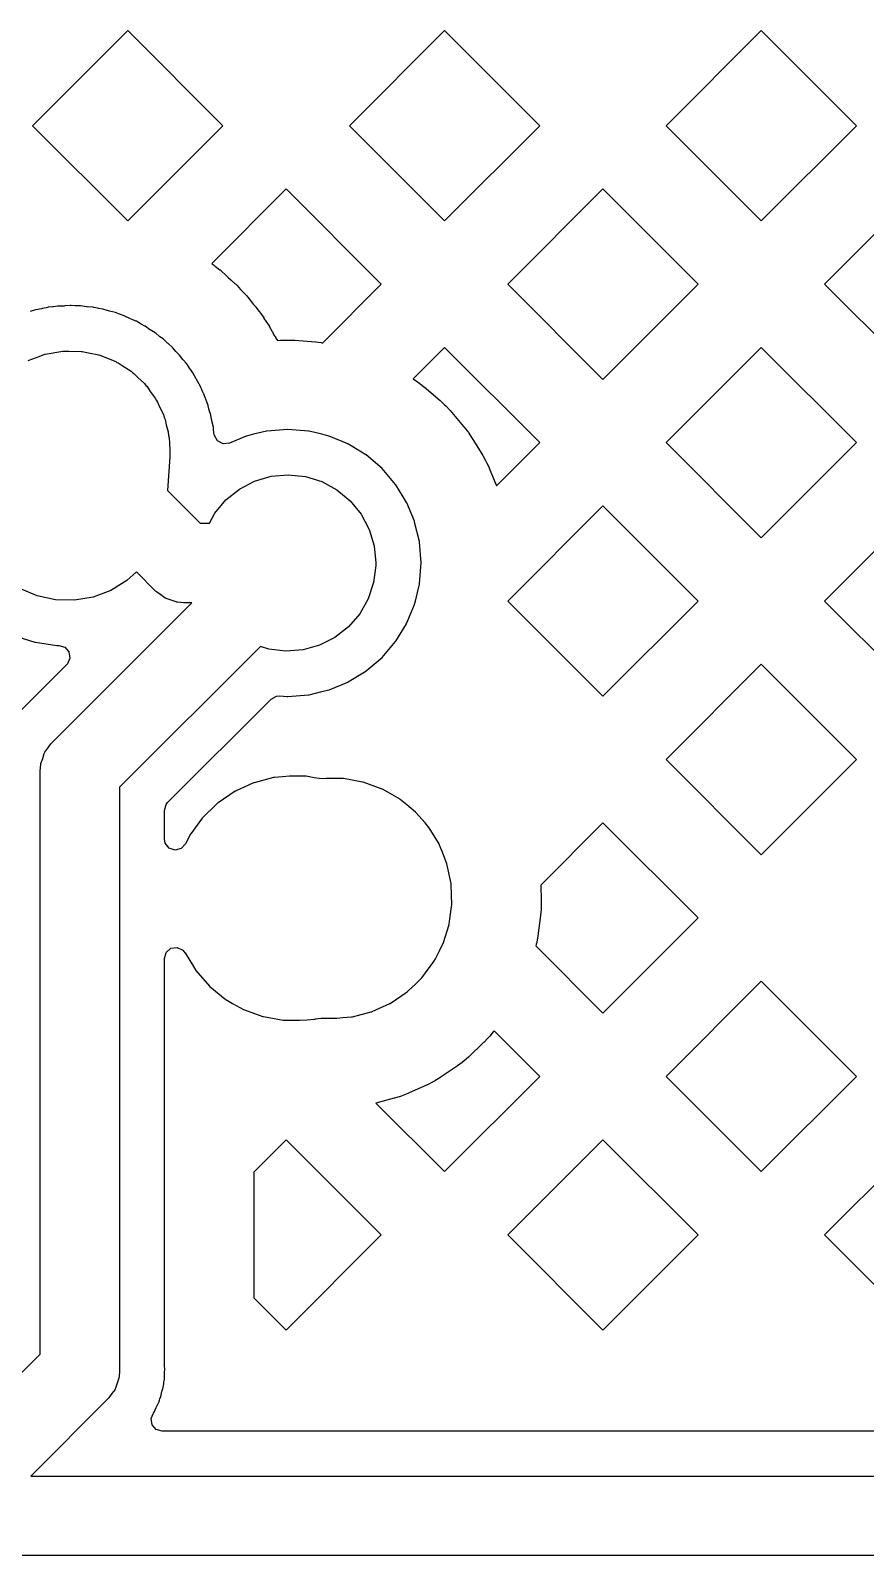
# Model space of a CAD drawing. Extents: x 124.5 to 210, y -114.5 to -26.5.
# Drawn here: x 161.58 to 171.05, y -66.95 to -49.66 of the extents above; entities that cross this region are included whole.
import ezdxf

# ---------------------------------------------------------------- set-up
doc = ezdxf.new("R2010")
doc.units = 0
doc.layers.add('BLACK', color=7, linetype='CONTINUOUS')

msp = doc.modelspace()

# ---------------------------------------------------------------- linework, layer by layer
at = {"layer": 'BLACK', "linetype": 'CONTINUOUS'}
for p, q in [((162.687, -49.6644), (161.608, -50.7434)), ((163.766, -50.7434), (162.687, -49.6644)), ((166.279, -49.6644), (165.2, -50.7434)), ((167.358, -50.7434), (166.279, -49.6644)), ((169.871, -49.6644), (168.792, -50.7434)), ((170.95, -50.7434), (169.871, -49.6644)), ((161.608, -50.7434), (162.687, -51.8225)), ((162.687, -51.8225), (163.766, -50.7434)), ((165.2, -50.7434), (166.279, -51.8225)), ((166.279, -51.8225), (167.358, -50.7434)), ((168.792, -50.7434), (169.871, -51.8225)), ((169.871, -51.8225), (170.95, -50.7434)), ((164.483, -51.4604), (163.639, -52.305)), ((165.562, -52.5395), (164.483, -51.4604)), ((168.075, -51.4604), (166.996, -52.5395)), ((169.154, -52.5395), (168.075, -51.4604)), ((171.667, -51.4604), (170.588, -52.5395)), ((163.639, -52.305), (163.658, -52.3202)), ((163.658, -52.3202), (163.662, -52.3233)), ((163.662, -52.3233), (163.672, -52.332)), ((163.672, -52.332), (163.678, -52.3364)), ((163.678, -52.3364), (163.682, -52.3393)), ((163.682, -52.3393), (163.729, -52.3759)), ((163.729, -52.3759), (163.733, -52.379)), ((163.733, -52.379), (163.748, -52.3917)), ((163.748, -52.3917), (163.752, -52.3949)), ((163.752, -52.3949), (163.796, -52.4351)), ((163.796, -52.4351), (163.8, -52.4384)), ((163.8, -52.4384), (163.825, -52.4625)), ((163.825, -52.4625), (163.857, -52.4903)), ((163.857, -52.4903), (163.861, -52.4936)), ((163.861, -52.4936), (163.905, -52.5342)), ((163.905, -52.5342), (163.908, -52.5377)), ((163.908, -52.5377), (163.922, -52.5517)), ((164.897, -53.2046), (165.562, -52.5395)), ((166.996, -52.5395), (168.075, -53.6185)), ((168.075, -53.6185), (169.154, -52.5395)), ((170.588, -52.5395), (171.667, -53.6185)), ((163.922, -52.5517), (163.926, -52.5552)), ((163.926, -52.5552), (163.966, -52.5991)), ((163.966, -52.5991), (163.97, -52.6028)), ((163.97, -52.6028), (163.979, -52.6135)), ((163.979, -52.6135), (163.984, -52.6183)), ((163.984, -52.6183), (163.987, -52.6219)), ((163.987, -52.6219), (164.028, -52.6654)), ((164.028, -52.6654), (164.032, -52.6691)), ((164.032, -52.6691), (164.045, -52.684)), ((164.045, -52.684), (164.048, -52.6877)), ((164.048, -52.6877), (164.085, -52.7343)), ((161.591, -52.8473), (161.581, -52.8504)), ((161.64, -52.8308), (161.591, -52.8473)), ((161.645, -52.83), (161.64, -52.8308)), ((161.71, -52.819), (161.645, -52.83)), ((161.645, -52.83), (161.645, -52.83)), ((161.718, -52.8173), (161.71, -52.819)), ((161.779, -52.8028), (161.718, -52.8173)), ((161.784, -52.8016), (161.779, -52.8028)), ((161.779, -52.8028), (161.779, -52.8028)), ((161.789, -52.8012), (161.784, -52.8016)), ((161.833, -52.7978), (161.789, -52.8012)), ((161.789, -52.8012), (161.789, -52.8012)), ((161.844, -52.7964), (161.833, -52.7978)), ((161.889, -52.7887), (161.844, -52.7964)), ((161.894, -52.7879), (161.889, -52.7887)), ((161.889, -52.7887), (161.889, -52.7887)), ((161.899, -52.7879), (161.894, -52.7879)), ((161.961, -52.7872), (161.899, -52.7879)), ((161.899, -52.7879), (161.899, -52.7879)), ((161.964, -52.7872), (161.961, -52.7872)), ((161.972, -52.7868), (161.964, -52.7872)), ((162.035, -52.7818), (161.972, -52.7868)), ((162.04, -52.7814), (162.035, -52.7818)), ((162.045, -52.7818), (162.04, -52.7814)), ((162.09, -52.7854), (162.045, -52.7818)), ((162.101, -52.7857), (162.09, -52.7854)), ((162.127, -52.7855), (162.101, -52.7857)), ((162.151, -52.7852), (162.127, -52.7855)), ((162.219, -52.7952), (162.151, -52.7852)), ((162.227, -52.7962), (162.219, -52.7952)), ((162.291, -52.8012), (162.227, -52.7962)), ((162.296, -52.8016), (162.291, -52.8012)), ((162.291, -52.8012), (162.291, -52.8012)), ((162.301, -52.8028), (162.296, -52.8016)), ((162.346, -52.8134), (162.301, -52.8028)), ((162.301, -52.8028), (162.301, -52.8028)), ((162.357, -52.8156), (162.346, -52.8134)), ((162.4, -52.822), (162.357, -52.8156)), ((162.405, -52.8228), (162.4, -52.822)), ((162.4, -52.822), (162.4, -52.822)), ((162.453, -52.8376), (162.405, -52.8228)), ((162.47, -52.843), (162.453, -52.8376)), ((162.478, -52.8452), (162.47, -52.843)), ((162.546, -52.8616), (162.478, -52.8452)), ((162.583, -52.877), (162.546, -52.8616)), ((162.594, -52.8813), (162.583, -52.877)), ((162.604, -52.8851), (162.594, -52.8813)), ((162.646, -52.8982), (162.604, -52.8851)), ((164.085, -52.7343), (164.088, -52.7382)), ((164.088, -52.7382), (164.108, -52.7652)), ((164.108, -52.7652), (164.137, -52.7983)), ((164.137, -52.7983), (164.14, -52.8022)), ((164.14, -52.8022), (164.177, -52.8492)), ((164.177, -52.8492), (164.18, -52.8531)), ((164.18, -52.8531), (164.191, -52.8691)), ((164.191, -52.8691), (164.194, -52.8732)), ((164.194, -52.8732), (164.228, -52.9229)), ((162.651, -52.8997), (162.646, -52.8982)), ((162.646, -52.8982), (162.646, -52.8982)), ((162.655, -52.9019), (162.651, -52.8997)), ((162.71, -52.9292), (162.655, -52.9019)), ((162.655, -52.9019), (162.655, -52.9019)), ((162.718, -52.9328), (162.71, -52.9292)), ((162.735, -52.9397), (162.718, -52.9328)), ((162.779, -52.9581), (162.735, -52.9397)), ((162.784, -52.96), (162.779, -52.9581)), ((162.779, -52.9581), (162.779, -52.9581)), ((162.808, -52.9747), (162.784, -52.96)), ((162.828, -52.9873), (162.808, -52.9747)), ((162.838, -52.9927), (162.828, -52.9873)), ((162.881, -53.014), (162.838, -52.9927)), ((162.885, -53.0169), (162.881, -53.014)), ((162.934, -53.0519), (162.885, -53.0169)), ((162.885, -53.0169), (162.885, -53.0169)), ((162.942, -53.0567), (162.934, -53.0519)), ((162.999, -53.0918), (162.942, -53.0567)), ((164.228, -52.9229), (164.23, -52.9271)), ((164.23, -52.9271), (164.238, -52.9395)), ((164.238, -52.9395), (164.242, -52.9447)), ((164.242, -52.9447), (164.245, -52.9487)), ((164.245, -52.9487), (164.278, -52.9981)), ((164.278, -52.9981), (164.281, -53.0022)), ((164.281, -53.0022), (164.292, -53.019)), ((164.292, -53.019), (164.294, -53.0232)), ((164.294, -53.0232), (164.324, -53.0751)), ((163.003, -53.0944), (162.999, -53.0918)), ((162.999, -53.0918), (162.999, -53.0918)), ((163.007, -53.0976), (163.003, -53.0944)), ((163.043, -53.1287), (163.007, -53.0976)), ((163.007, -53.0976), (163.007, -53.0976)), ((163.052, -53.1356), (163.043, -53.1287)), ((163.087, -53.1601), (163.052, -53.1356)), ((163.091, -53.1629), (163.087, -53.1601)), ((163.087, -53.1601), (163.087, -53.1601)), ((163.094, -53.1664), (163.091, -53.1629)), ((163.137, -53.2081), (163.094, -53.1664)), ((163.143, -53.2139), (163.137, -53.2081)), ((163.193, -53.2565), (163.143, -53.2139)), ((164.324, -53.0751), (164.326, -53.0795)), ((164.326, -53.0795), (164.341, -53.1086)), ((164.341, -53.1086), (164.365, -53.1463)), ((164.365, -53.1463), (164.367, -53.1506)), ((164.367, -53.1506), (164.383, -53.1789)), ((164.383, -53.1789), (164.42, -53.176)), ((164.42, -53.176), (164.425, -53.1757)), ((164.425, -53.1757), (164.485, -53.1733)), ((164.485, -53.1733), (164.49, -53.1732)), ((164.49, -53.1732), (164.51, -53.1732)), ((164.51, -53.1732), (164.515, -53.1733)), ((164.515, -53.1733), (164.575, -53.1757)), ((164.575, -53.1757), (164.58, -53.176)), ((164.58, -53.176), (164.816, -53.1946)), ((164.816, -53.1946), (164.821, -53.1951)), ((164.821, -53.1951), (164.881, -53.2021)), ((164.881, -53.2021), (164.886, -53.2028)), ((164.886, -53.2028), (164.897, -53.2046)), ((161.556, -53.4046), (161.681, -53.3584)), ((161.681, -53.3584), (161.746, -53.3338)), ((161.746, -53.3338), (161.748, -53.3335)), ((161.748, -53.3335), (161.749, -53.3333)), ((161.749, -53.3333), (161.952, -53.2985)), ((161.952, -53.2985), (161.954, -53.2985)), ((161.954, -53.2985), (161.957, -53.298)), ((161.957, -53.298), (162.02, -53.2994)), ((162.02, -53.2994), (162.158, -53.3012)), ((162.158, -53.3012), (162.164, -53.3025)), ((162.164, -53.3025), (162.171, -53.3027)), ((162.171, -53.3027), (162.24, -53.3176)), ((162.24, -53.3176), (162.36, -53.3413)), ((162.36, -53.3413), (162.37, -53.3456)), ((162.37, -53.3456), (162.38, -53.3476)), ((162.38, -53.3476), (162.446, -53.3758)), ((162.446, -53.3758), (162.551, -53.4176)), ((163.199, -53.2614), (163.193, -53.2565)), ((163.233, -53.3021), (163.199, -53.2614)), ((163.241, -53.3103), (163.233, -53.3021)), ((163.274, -53.3428), (163.241, -53.3103)), ((163.312, -53.3941), (163.274, -53.3428)), ((163.318, -53.4008), (163.312, -53.3941)), ((163.347, -53.4353), (163.318, -53.4008)), ((166.279, -53.2565), (165.922, -53.6133)), ((167.358, -54.3355), (166.279, -53.2565)), ((169.871, -53.2565), (168.792, -54.3355)), ((170.95, -54.3355), (169.871, -53.2565)), ((162.551, -53.4176), (162.564, -53.4262)), ((162.564, -53.4262), (162.576, -53.4313)), ((162.576, -53.4313), (162.635, -53.4707)), ((162.635, -53.4707), (162.725, -53.5275)), ((162.725, -53.5275), (162.74, -53.5415)), ((162.74, -53.5415), (162.754, -53.5506)), ((162.754, -53.5506), (162.802, -53.5989)), ((163.366, -53.4569), (163.347, -53.4353)), ((163.368, -53.4611), (163.366, -53.4569)), ((163.394, -53.503), (163.368, -53.4611)), ((163.368, -53.4611), (163.368, -53.4611)), ((163.4, -53.5123), (163.394, -53.503)), ((163.425, -53.5453), (163.4, -53.5123)), ((163.428, -53.5492), (163.425, -53.5453)), ((163.425, -53.5453), (163.425, -53.5453)), ((163.43, -53.5536), (163.428, -53.5492)), ((163.457, -53.6052), (163.43, -53.5536)), ((163.43, -53.5536), (163.43, -53.5536)), ((162.802, -53.5989), (162.876, -53.6672)), ((162.876, -53.6672), (162.891, -53.6875)), ((162.891, -53.6875), (162.905, -53.7014)), ((162.905, -53.7014), (162.942, -53.7559)), ((162.942, -53.7559), (162.999, -53.8322)), ((163.461, -53.6127), (163.457, -53.6052)), ((163.461, -53.6133), (163.461, -53.6127)), ((163.497, -53.6719), (163.461, -53.6133)), ((163.5, -53.6761), (163.497, -53.6719)), ((163.497, -53.6719), (163.497, -53.6719)), ((163.512, -53.7048), (163.5, -53.6761)), ((163.521, -53.7266), (163.512, -53.7048)), ((163.526, -53.7367), (163.521, -53.7266)), ((163.543, -53.7701), (163.526, -53.7367)), ((165.922, -53.6133), (165.923, -53.6139)), ((165.923, -53.6139), (165.973, -53.6472)), ((165.973, -53.6472), (165.977, -53.65)), ((165.977, -53.65), (165.993, -53.6616)), ((165.993, -53.6616), (165.997, -53.6646)), ((165.997, -53.6646), (166.044, -53.7016)), ((166.044, -53.7016), (166.048, -53.7048)), ((166.048, -53.7048), (166.229, -53.859)), ((162.999, -53.8322), (163.012, -53.8589)), ((163.012, -53.8589), (163.025, -53.878)), ((163.025, -53.878), (163.051, -53.9362)), ((163.547, -53.7771), (163.543, -53.7701)), ((163.548, -53.7818), (163.547, -53.7771)), ((163.567, -53.8364), (163.548, -53.7818)), ((163.57, -53.8445), (163.567, -53.8364)), ((163.598, -53.9137), (163.57, -53.8445)), ((163.6, -53.9185), (163.598, -53.9137)), ((163.611, -53.9671), (163.6, -53.9185)), ((166.229, -53.859), (166.232, -53.8623)), ((166.232, -53.8623), (166.276, -53.9029)), ((166.276, -53.9029), (166.28, -53.9063)), ((166.28, -53.9063), (166.294, -53.9203)), ((166.294, -53.9203), (166.297, -53.9239)), ((166.297, -53.9239), (166.338, -53.9678)), ((163.051, -53.9362), (163.09, -54.0168)), ((163.09, -54.0168), (163.1, -54.0499)), ((163.1, -54.0499), (163.11, -54.0742)), ((163.11, -54.0742), (163.123, -54.1335)), ((163.614, -53.9779), (163.611, -53.9671)), ((163.629, -54.0208), (163.614, -53.9779)), ((163.634, -54.0539), (163.629, -54.0208)), ((163.639, -54.0821), (163.634, -54.0539)), ((163.641, -54.0905), (163.639, -54.0821)), ((163.657, -54.1589), (163.641, -54.0905)), ((166.338, -53.9678), (166.341, -53.9715)), ((166.341, -53.9715), (166.495, -54.152)), ((163.123, -54.1335), (163.146, -54.215)), ((163.146, -54.215), (163.15, -54.2537)), ((163.15, -54.2537), (163.156, -54.2829)), ((163.658, -54.1637), (163.657, -54.1589)), ((163.657, -54.1589), (163.657, -54.1589)), ((163.66, -54.1897), (163.658, -54.1637)), ((163.663, -54.2187), (163.66, -54.1897)), ((163.664, -54.2298), (163.663, -54.2187)), ((163.667, -54.2455), (163.664, -54.2298)), ((163.669, -54.2557), (163.667, -54.2455)), ((163.705, -54.3167), (163.669, -54.2557)), ((164.028, -54.2628), (163.839, -54.3409)), ((164.032, -54.2609), (164.028, -54.2628)), ((164.028, -54.2628), (164.028, -54.2628)), ((164.113, -54.2416), (164.032, -54.2609)), ((164.258, -54.2066), (164.113, -54.2416)), ((164.263, -54.2055), (164.258, -54.2066)), ((164.258, -54.2066), (164.258, -54.2066)), ((164.5, -54.1868), (164.263, -54.2055)), ((164.737, -54.2055), (164.5, -54.1868)), ((164.742, -54.2066), (164.737, -54.2055)), ((164.887, -54.2416), (164.742, -54.2066)), ((164.742, -54.2066), (164.742, -54.2066)), ((164.968, -54.2609), (164.887, -54.2416)), ((164.972, -54.2628), (164.968, -54.2609)), ((165.182, -54.3499), (164.972, -54.2628)), ((164.972, -54.2628), (164.972, -54.2628)), ((166.495, -54.152), (166.498, -54.1559)), ((166.498, -54.1559), (166.535, -54.2028)), ((166.535, -54.2028), (166.538, -54.2068)), ((166.538, -54.2068), (166.55, -54.2228)), ((166.55, -54.2228), (166.553, -54.2268)), ((166.553, -54.2268), (166.586, -54.2766)), ((166.586, -54.2766), (166.589, -54.2808)), ((163.156, -54.2829), (163.158, -54.3408)), ((163.158, -54.3408), (163.165, -54.42)), ((163.165, -54.42), (163.163, -54.4789)), ((163.769, -54.3485), (163.705, -54.3167)), ((163.839, -54.3409), (163.769, -54.3485)), ((165.187, -54.3518), (165.182, -54.3499)), ((165.182, -54.3499), (165.182, -54.3499)), ((165.191, -54.3543), (165.187, -54.3518)), ((165.385, -54.4732), (165.191, -54.3543)), ((166.589, -54.2808), (166.713, -54.4832)), ((166.868, -54.8256), (167.358, -54.3355)), ((168.792, -54.3355), (169.871, -55.4146)), ((169.871, -55.4146), (170.95, -54.3355)), ((163.162, -54.4965), (163.136, -54.8794)), ((163.163, -54.4789), (163.162, -54.4905)), ((163.162, -54.4905), (163.162, -54.4965)), ((165.389, -54.4758), (165.385, -54.4732)), ((165.385, -54.4732), (165.385, -54.4732)), ((165.57, -54.63), (165.389, -54.4758)), ((166.713, -54.4832), (166.715, -54.4875)), ((166.715, -54.4875), (166.745, -54.5397)), ((166.745, -54.5397), (166.747, -54.5441)), ((166.747, -54.5441), (166.756, -54.5617)), ((166.756, -54.5617), (166.758, -54.5661)), ((166.758, -54.5661), (166.783, -54.6205)), ((166.783, -54.6205), (166.785, -54.625)), ((163.952, -54.8632), (164.125, -54.7728)), ((164.125, -54.7728), (164.313, -54.7177)), ((164.313, -54.7177), (164.507, -54.7)), ((164.507, -54.7), (164.701, -54.7204)), ((164.701, -54.7204), (164.888, -54.7781)), ((164.888, -54.7781), (165.059, -54.871)), ((165.724, -54.8106), (165.57, -54.63)), ((166.785, -54.625), (166.868, -54.8256)), ((163.136, -54.8794), (163.506, -55.25)), ((163.8, -54.9855), (163.952, -54.8632)), ((165.059, -54.871), (165.21, -54.9954)), ((165.727, -54.8148), (165.724, -54.8106)), ((165.809, -54.9493), (165.727, -54.8148)), ((165.727, -54.8148), (165.727, -54.8148)), ((165.848, -55.013), (165.809, -54.9493)), ((163.612, -55.25), (163.675, -55.135)), ((163.675, -55.135), (163.8, -54.9855)), ((165.21, -54.9954), (165.333, -55.1466)), ((165.85, -55.0176), (165.848, -55.013)), ((165.937, -55.2266), (165.85, -55.0176)), ((165.85, -55.0176), (165.85, -55.0176)), ((168.075, -55.0525), (166.996, -56.1316)), ((169.154, -56.1316), (168.075, -55.0525)), ((171.667, -55.0525), (170.588, -56.1316)), ((163.506, -55.25), (163.612, -55.25)), ((165.333, -55.1466), (165.425, -55.3189)), ((165.939, -55.2324), (165.937, -55.2266)), ((165.94, -55.2372), (165.939, -55.2324)), ((165.993, -55.4562), (165.94, -55.2372)), ((165.425, -55.3189), (165.481, -55.5058)), ((165.995, -55.4633), (165.993, -55.4562)), ((166.013, -55.7), (165.995, -55.4633)), ((165.481, -55.5058), (165.5, -55.7)), ((162.784, -55.8006), (162.675, -55.8996)), ((163.002, -56.0182), (162.784, -55.8006)), ((165.5, -55.7279), (165.475, -55.9215)), ((165.5, -55.7), (165.5, -55.7279)), ((165.995, -55.9367), (166.013, -55.7)), ((161.66, -56.0723), (161.463, -55.9887)), ((162.675, -55.8996), (162.493, -56.0111)), ((165.475, -55.9215), (165.414, -56.1067)), ((165.971, -56.033), (165.993, -55.9415)), ((165.993, -55.9415), (165.995, -55.9367)), ((165.993, -55.9415), (165.993, -55.9415)), ((161.869, -56.1173), (161.66, -56.0723)), ((161.826, -57.7379), (163.414, -56.15)), ((162.082, -56.122), (161.869, -56.1173)), ((162.293, -56.0862), (162.082, -56.122)), ((162.493, -56.0111), (162.293, -56.0862)), ((163.008, -56.0224), (163.002, -56.0182)), ((163.012, -56.028), (163.008, -56.0224)), ((163.061, -56.0621), (163.012, -56.028)), ((163.109, -56.0977), (163.061, -56.0621)), ((163.116, -56.1001), (163.109, -56.0977)), ((163.122, -56.1041), (163.116, -56.1001)), ((163.179, -56.1222), (163.122, -56.1041)), ((163.236, -56.142), (163.179, -56.1222)), ((163.243, -56.1423), (163.236, -56.142)), ((163.25, -56.1445), (163.243, -56.1423)), ((163.32, -56.15), (163.25, -56.1445)), ((163.414, -56.15), (163.32, -56.15)), ((165.414, -56.1067), (165.317, -56.2764)), ((165.863, -56.3508), (165.937, -56.1722)), ((165.937, -56.1722), (165.939, -56.1676)), ((165.937, -56.1722), (165.937, -56.1722)), ((165.939, -56.1676), (165.948, -56.1316)), ((165.948, -56.1316), (165.971, -56.033)), ((166.996, -56.1316), (168.075, -57.2106)), ((168.075, -57.2106), (169.154, -56.1316)), ((170.588, -56.1316), (171.667, -57.2106)), ((165.317, -56.2764), (165.19, -56.4242)), ((165.848, -56.387), (165.863, -56.3508)), ((161.389, -56.5203), (161.634, -56.5972)), ((165.19, -56.4242), (165.036, -56.5443)), ((165.727, -56.5852), (165.846, -56.3912)), ((165.846, -56.3912), (165.848, -56.387)), ((161.634, -56.5972), (161.639, -56.5979)), ((161.639, -56.5979), (161.639, -56.5979)), ((161.639, -56.5979), (161.884, -56.634)), ((161.884, -56.634), (161.884, -56.634)), ((161.884, -56.634), (161.889, -56.6348)), ((161.889, -56.6348), (161.904, -56.6346)), ((161.904, -56.6346), (161.973, -56.6539)), ((161.973, -56.6539), (162.02, -56.707)), ((164.191, -56.6459), (162.594, -58.2425)), ((164.285, -56.6767), (164.191, -56.6459)), ((164.479, -56.6998), (164.285, -56.6767)), ((164.674, -56.6848), (164.479, -56.6998)), ((164.862, -56.6323), (164.674, -56.6848)), ((165.036, -56.5443), (164.862, -56.6323)), ((165.57, -56.77), (165.724, -56.5894)), ((165.724, -56.5894), (165.727, -56.5852)), ((165.727, -56.5852), (165.727, -56.5852)), ((161.995, -56.8497), (161.477, -57.3673)), ((162.002, -56.8421), (161.995, -56.8497)), ((162.031, -56.7772), (162.002, -56.8421)), ((162.02, -56.707), (162.031, -56.7772)), ((165.389, -56.9242), (165.57, -56.77)), ((169.871, -56.8486), (168.792, -57.9276)), ((170.95, -57.9276), (169.871, -56.8486)), ((165.187, -57.0482), (165.235, -57.0187)), ((165.235, -57.0187), (165.385, -56.9268)), ((165.385, -56.9268), (165.389, -56.9242)), ((165.385, -56.9268), (165.385, -56.9268)), ((164.313, -57.2427), (164.375, -57.2087)), ((164.375, -57.2087), (164.412, -57.2062)), ((164.412, -57.2062), (164.495, -57.2128)), ((164.495, -57.2128), (164.5, -57.2132)), ((164.5, -57.2132), (164.737, -57.1945)), ((164.737, -57.1945), (164.742, -57.1934)), ((164.742, -57.1934), (164.887, -57.1584)), ((164.742, -57.1934), (164.742, -57.1934)), ((164.887, -57.1584), (164.968, -57.1391)), ((164.968, -57.1391), (164.972, -57.1372)), ((164.972, -57.1372), (165.182, -57.0501)), ((165.182, -57.0501), (165.187, -57.0482)), ((165.182, -57.0501), (165.182, -57.0501)), ((163.139, -58.4162), (164.313, -57.2427)), ((161.722, -57.9152), (161.74, -57.8581)), ((161.74, -57.8581), (161.744, -57.8523)), ((161.744, -57.8523), (161.746, -57.8455)), ((161.746, -57.8455), (161.782, -57.7973)), ((161.782, -57.7973), (161.816, -57.7481)), ((161.816, -57.7481), (161.821, -57.7436)), ((161.821, -57.7436), (161.826, -57.7379)), ((161.694, -58.0561), (161.699, -57.9857)), ((161.694, -64.6697), (161.694, -58.0561)), ((161.699, -57.9857), (161.702, -57.9789)), ((161.702, -57.9718), (161.722, -57.9152)), ((161.702, -57.9789), (161.702, -57.9718)), ((168.792, -57.9276), (169.871, -59.0067)), ((169.871, -59.0067), (170.95, -57.9276)), ((162.594, -58.2425), (162.594, -64.8561)), ((164.114, -58.1925), (163.91, -58.2846)), ((164.119, -58.1903), (164.114, -58.1925)), ((164.114, -58.1925), (164.114, -58.1925)), ((164.163, -58.1788), (164.119, -58.1903)), ((164.341, -58.1327), (164.163, -58.1788)), ((164.346, -58.1313), (164.341, -58.1327)), ((164.341, -58.1327), (164.341, -58.1327)), ((164.351, -58.1309), (164.346, -58.1313)), ((164.44, -58.1234), (164.351, -58.1309)), ((164.351, -58.1309), (164.351, -58.1309)), ((164.521, -58.1165), (164.44, -58.1234)), ((164.686, -58.1165), (164.521, -58.1165)), ((164.688, -58.1166), (164.686, -58.1165)), ((164.707, -58.1175), (164.688, -58.1166)), ((164.688, -58.1166), (164.688, -58.1166)), ((164.711, -58.1177), (164.707, -58.1175)), ((164.707, -58.1175), (164.707, -58.1175)), ((164.802, -58.1342), (164.711, -58.1177)), ((164.858, -58.1443), (164.802, -58.1342)), ((164.891, -58.1458), (164.858, -58.1443)), ((164.933, -58.1423), (164.891, -58.1458)), ((164.942, -58.1415), (164.933, -58.1423)), ((165.104, -58.1415), (164.942, -58.1415)), ((165.106, -58.1416), (165.104, -58.1415)), ((165.111, -58.1418), (165.106, -58.1416)), ((165.106, -58.1416), (165.106, -58.1416)), ((165.128, -58.1426), (165.111, -58.1418)), ((165.132, -58.1434), (165.128, -58.1426)), ((165.35, -58.1827), (165.132, -58.1434)), ((165.132, -58.1434), (165.132, -58.1434)), ((165.355, -58.1837), (165.35, -58.1827)), ((165.35, -58.1827), (165.35, -58.1827)), ((165.572, -58.2623), (165.355, -58.1837)), ((163.122, -58.4372), (163.139, -58.4162)), ((163.706, -58.4216), (163.686, -58.4411)), ((163.71, -58.4179), (163.706, -58.4216)), ((163.706, -58.4216), (163.706, -58.4216)), ((163.905, -58.2868), (163.71, -58.4179)), ((163.91, -58.2846), (163.905, -58.2868)), ((163.91, -58.2846), (163.91, -58.2846)), ((165.577, -58.265), (165.572, -58.2623)), ((165.768, -58.3737), (165.577, -58.265)), ((165.772, -58.3764), (165.768, -58.3737)), ((165.768, -58.3737), (165.768, -58.3737)), ((165.776, -58.3798), (165.772, -58.3764)), ((165.853, -58.4429), (165.776, -58.3798)), ((165.776, -58.3798), (165.776, -58.3798)), ((163.102, -58.5053), (163.122, -58.4372)), ((163.102, -58.8277), (163.102, -58.5053)), ((163.531, -58.5922), (163.4, -58.7683)), ((163.537, -58.5842), (163.531, -58.5922)), ((163.54, -58.58), (163.537, -58.5842)), ((163.537, -58.5842), (163.537, -58.5842)), ((163.686, -58.4411), (163.54, -58.58)), ((165.951, -58.5226), (165.853, -58.4429)), ((165.954, -58.5266), (165.951, -58.5226)), ((166.058, -58.6467), (165.954, -58.5266)), ((165.954, -58.5266), (165.954, -58.5266)), ((163.4, -58.7683), (163.398, -58.7731)), ((166.102, -58.6967), (166.058, -58.6467)), ((166.117, -58.7215), (166.102, -58.6967)), ((166.216, -58.8848), (166.117, -58.7215)), ((168.075, -58.6446), (167.369, -59.3512)), ((169.154, -59.7237), (168.075, -58.6446)), ((163.112, -58.8751), (163.102, -58.8277)), ((163.156, -58.9307), (163.112, -58.8751)), ((163.223, -58.9536), (163.156, -58.9307)), ((163.292, -58.9364), (163.223, -58.9536)), ((163.341, -58.8848), (163.292, -58.9364)), ((163.398, -58.7731), (163.341, -58.8848)), ((163.398, -58.7731), (163.398, -58.7731)), ((166.221, -58.8938), (166.216, -58.8848)), ((166.223, -58.8987), (166.221, -58.8938)), ((166.254, -58.9778), (166.223, -58.8987)), ((166.223, -58.8987), (166.223, -58.8987)), ((166.306, -59.1082), (166.254, -58.9778)), ((166.353, -59.3338), (166.306, -59.1082)), ((166.353, -59.3392), (166.353, -59.3338)), ((166.358, -59.4681), (166.353, -59.3392)), ((167.369, -59.3512), (167.375, -59.5262)), ((166.339, -59.7336), (166.361, -59.5695)), ((166.362, -59.5642), (166.358, -59.4681)), ((166.361, -59.5695), (166.362, -59.5642)), ((166.361, -59.5695), (166.361, -59.5695)), ((167.373, -59.6279), (167.368, -59.6922)), ((167.374, -59.6226), (167.373, -59.6279)), ((167.375, -59.6013), (167.374, -59.6226)), ((167.375, -59.5262), (167.375, -59.5315)), ((167.375, -59.5315), (167.375, -59.596)), ((167.375, -59.596), (167.375, -59.6013)), ((166.267, -60.0024), (166.33, -59.7979)), ((166.33, -59.7979), (166.332, -59.7928)), ((166.332, -59.7928), (166.339, -59.7336)), ((167.367, -59.6975), (167.337, -59.926)), ((167.368, -59.6922), (167.367, -59.6975)), ((168.075, -60.8027), (169.154, -59.7237)), ((167.336, -59.9313), (167.325, -59.9948)), ((167.337, -59.926), (167.336, -59.9313)), ((163.102, -60.1824), (163.122, -60.1143)), ((163.122, -60.1143), (163.176, -60.0678)), ((163.176, -60.0678), (163.246, -60.0577)), ((163.246, -60.0577), (163.311, -60.0872)), ((163.311, -60.0872), (163.335, -60.1182)), ((163.335, -60.1182), (163.336, -60.1174)), ((163.336, -60.1174), (163.432, -60.2748)), ((166.175, -60.1874), (166.221, -60.0965)), ((166.221, -60.0965), (166.249, -60.0414)), ((166.249, -60.0414), (166.263, -60.0129)), ((166.263, -60.0129), (166.267, -60.0024)), ((167.318, -60.026), (167.314, -60.0414)), ((167.314, -60.0414), (168.075, -60.8027)), ((167.319, -60.0208), (167.318, -60.026)), ((167.324, -60), (167.319, -60.0208)), ((167.325, -59.9948), (167.324, -60)), ((163.102, -64.7878), (163.102, -60.1824)), ((163.432, -60.2748), (163.458, -60.3181)), ((163.458, -60.3181), (163.612, -60.4954)), ((166.021, -60.4034), (166.159, -60.2185)), ((166.159, -60.2185), (166.175, -60.1874)), ((163.612, -60.4954), (163.616, -60.4988)), ((163.616, -60.4988), (163.789, -60.6409)), ((165.87, -60.5473), (165.949, -60.4725)), ((165.949, -60.4725), (166.021, -60.4034)), ((169.871, -60.4407), (168.792, -61.5197)), ((170.95, -61.5197), (169.871, -60.4407)), ((163.789, -60.6409), (163.789, -60.6409)), ((163.789, -60.6409), (163.794, -60.6443)), ((163.794, -60.6443), (163.798, -60.6469)), ((163.798, -60.6469), (163.798, -60.6469)), ((163.798, -60.6469), (163.876, -60.6913)), ((165.663, -60.6913), (165.854, -60.5626)), ((165.854, -60.5626), (165.87, -60.5473)), ((163.876, -60.6913), (163.998, -60.7605)), ((163.998, -60.7605), (164.218, -60.8406)), ((164.218, -60.8406), (164.224, -60.8415)), ((164.224, -60.8415), (164.224, -60.8415)), ((164.224, -60.8415), (164.286, -60.8527)), ((165.126, -60.8527), (165.224, -60.8444)), ((165.224, -60.8444), (165.23, -60.8439)), ((165.224, -60.8444), (165.224, -60.8444)), ((165.23, -60.8439), (165.235, -60.8426)), ((165.235, -60.8426), (165.448, -60.7873)), ((165.235, -60.8426), (165.235, -60.8426)), ((165.448, -60.7873), (165.453, -60.786)), ((165.448, -60.7873), (165.448, -60.7873)), ((165.453, -60.786), (165.458, -60.7838)), ((165.458, -60.7838), (165.658, -60.6935)), ((165.458, -60.7838), (165.458, -60.7838)), ((165.658, -60.6935), (165.663, -60.6913)), ((164.286, -60.8527), (164.449, -60.8823)), ((164.449, -60.8823), (164.453, -60.8825)), ((164.453, -60.8825), (164.453, -60.8825)), ((164.453, -60.8825), (164.472, -60.8834)), ((164.472, -60.8834), (164.472, -60.8834)), ((164.472, -60.8834), (164.474, -60.8835)), ((164.474, -60.8835), (164.639, -60.8835)), ((164.639, -60.8835), (164.72, -60.8766)), ((164.72, -60.8766), (164.809, -60.8691)), ((164.809, -60.8691), (164.814, -60.8687)), ((164.809, -60.8691), (164.809, -60.8691)), ((164.814, -60.8687), (164.819, -60.8673)), ((164.819, -60.8673), (164.841, -60.8616)), ((164.819, -60.8673), (164.819, -60.8673)), ((164.841, -60.8616), (164.879, -60.8577)), ((164.879, -60.8577), (164.894, -60.8584)), ((164.894, -60.8584), (164.894, -60.8584)), ((164.894, -60.8584), (164.896, -60.8585)), ((164.896, -60.8585), (165.058, -60.8585)), ((165.058, -60.8585), (165.126, -60.8527)), ((166.831, -61.0129), (166.791, -61.063)), ((166.835, -61.0087), (166.831, -61.0129)), ((166.84, -61.0015), (166.835, -61.0087)), ((167.358, -61.5197), (166.84, -61.0015)), ((166.721, -61.1371), (166.554, -61.2963)), ((166.725, -61.1334), (166.721, -61.1371)), ((166.77, -61.0869), (166.725, -61.1334)), ((166.773, -61.083), (166.77, -61.0869)), ((166.787, -61.067), (166.773, -61.083)), ((166.791, -61.063), (166.787, -61.067)), ((166.477, -61.3624), (166.425, -61.4006)), ((166.481, -61.3591), (166.477, -61.3624)), ((166.498, -61.3458), (166.481, -61.3591)), ((166.502, -61.3424), (166.498, -61.3458)), ((166.55, -61.2999), (166.502, -61.3424)), ((166.554, -61.2963), (166.55, -61.2999)), ((166.225, -61.5353), (166.17, -61.5691)), ((166.229, -61.5324), (166.225, -61.5353)), ((166.421, -61.4037), (166.229, -61.5324)), ((166.279, -62.5988), (167.358, -61.5197)), ((166.425, -61.4006), (166.421, -61.4037)), ((168.792, -61.5197), (169.871, -62.5988)), ((169.871, -62.5988), (170.95, -61.5197)), ((166.08, -61.6158), (165.869, -61.7105)), ((166.084, -61.6135), (166.08, -61.6158)), ((166.142, -61.5846), (166.084, -61.6135)), ((166.147, -61.5821), (166.142, -61.5846)), ((166.165, -61.5717), (166.147, -61.5821)), ((166.17, -61.5691), (166.165, -61.5717)), ((165.708, -61.7675), (165.501, -61.821)), ((165.501, -61.821), (166.279, -62.5988)), ((165.713, -61.766), (165.708, -61.7675)), ((165.774, -61.7472), (165.713, -61.766)), ((165.779, -61.7455), (165.774, -61.7472)), ((165.8, -61.7385), (165.779, -61.7455)), ((165.805, -61.7366), (165.8, -61.7385)), ((165.864, -61.7126), (165.805, -61.7366)), ((165.869, -61.7105), (165.864, -61.7126)), ((164.483, -62.2367), (164.116, -62.6034)), ((165.562, -63.3158), (164.483, -62.2367)), ((168.075, -62.2367), (166.996, -63.3158)), ((169.154, -63.3158), (168.075, -62.2367)), ((171.667, -62.2367), (170.588, -63.3158)), ((164.116, -62.6034), (164.116, -64.0282)), ((164.483, -64.3948), (165.562, -63.3158)), ((166.996, -63.3158), (168.075, -64.3948)), ((168.075, -64.3948), (169.154, -63.3158)), ((170.588, -63.3158), (171.164, -63.8916)), ((164.116, -64.0282), (164.483, -64.3948)), ((160.314, -66.05), (161.694, -64.6697)), ((163.103, -64.8036), (163.102, -64.7878)), ((163.107, -64.8326), (163.103, -64.8036)), ((162.586, -64.9404), (162.566, -64.9969)), ((162.588, -64.9265), (162.586, -64.9333)), ((162.586, -64.9333), (162.586, -64.9404)), ((162.594, -64.8561), (162.588, -64.9265)), ((163.094, -64.9996), (163.096, -64.9835)), ((163.096, -64.9835), (163.102, -64.9568)), ((163.102, -64.8979), (163.103, -64.8882)), ((163.102, -64.9504), (163.102, -64.8979)), ((163.102, -64.9568), (163.102, -64.9504)), ((163.103, -64.8871), (163.104, -64.8773)), ((163.103, -64.8882), (163.103, -64.8871)), ((163.104, -64.8773), (163.107, -64.8389)), ((163.107, -64.8389), (163.107, -64.8326)), ((163.107, -64.8389), (163.107, -64.8389)), ((162.472, -65.1641), (162.466, -65.1686)), ((162.506, -65.1149), (162.472, -65.1641)), ((162.542, -65.0667), (162.506, -65.1149)), ((162.544, -65.0599), (162.542, -65.0667)), ((162.548, -65.0541), (162.544, -65.0599)), ((162.566, -64.9969), (162.548, -65.0541)), ((163.051, -65.1724), (163.062, -65.1474)), ((163.062, -65.1474), (163.074, -65.091)), ((163.074, -65.091), (163.076, -65.0821)), ((163.076, -65.0821), (163.088, -65.0419)), ((163.088, -65.0419), (163.092, -65.0267)), ((163.092, -65.0267), (163.094, -64.9996)), ((162.462, -65.1743), (161.586, -66.05)), ((162.466, -65.1686), (162.462, -65.1743)), ((162.973, -65.3432), (162.979, -65.335)), ((162.979, -65.335), (162.985, -65.3261)), ((162.985, -65.3261), (163.008, -65.2733)), ((163.008, -65.2733), (163.012, -65.2649)), ((163.012, -65.2649), (163.035, -65.2195)), ((163.035, -65.2195), (163.038, -65.2139)), ((163.038, -65.2139), (163.046, -65.1877)), ((163.046, -65.1877), (163.051, -65.1724)), ((162.951, -65.3976), (162.973, -65.3432)), ((162.962, -65.4678), (162.951, -65.3976)), ((163.008, -65.5215), (162.962, -65.4678)), ((163.076, -65.5415), (163.008, -65.5215)), ((179.051, -65.5415), (163.076, -65.5415)), ((161.586, -66.05), (179.314, -66.05)), ((194.413, -66.95), (150.5, -66.95))]:
    msp.add_line(p, q, dxfattribs=at)

doc.saveas('drawing.dxf')
